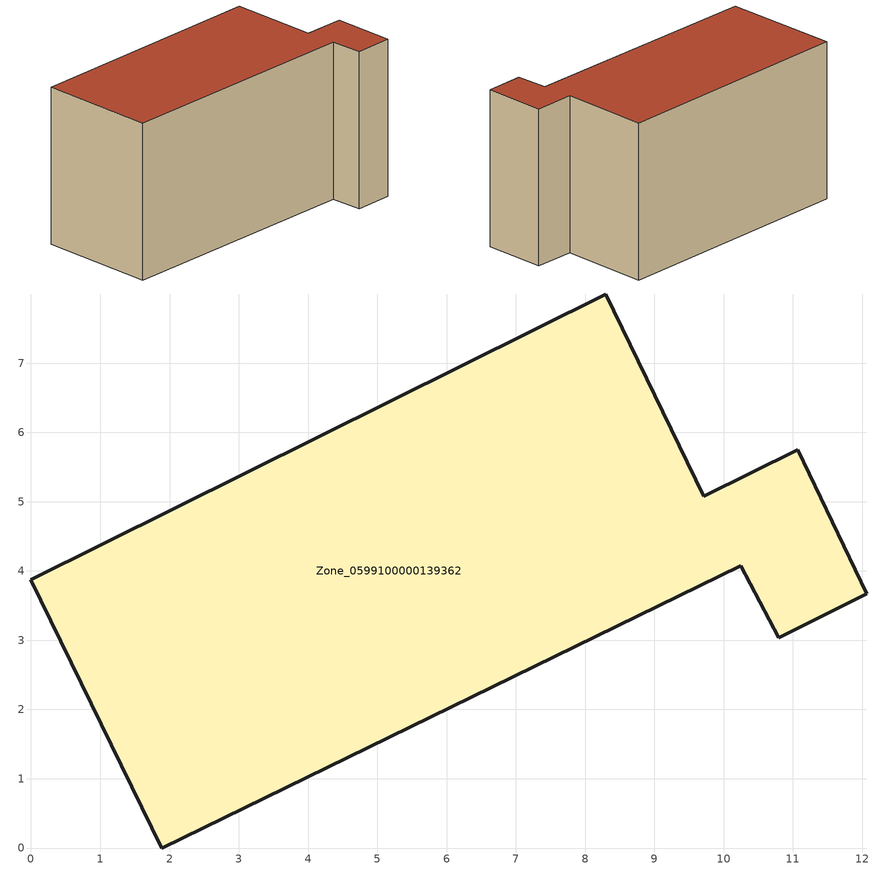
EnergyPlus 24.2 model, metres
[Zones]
Zone_0599100000139362
 floor ground (C_G): 10.24,4.08 1.89,0 0,3.87 8.3,8 9.71,5.08 11.07,5.75 12.06,3.67 10.79,3.04 z0
 wall outside (C_F): 8.3,8 0,3.87 1.89,0 10.24,4.08 10.79,3.04 12.06,3.67 11.07,5.75 9.71,5.08 8.3,8 z0:5.81
 roof outside (C_R): 9.71,5.08 8.3,8 0,3.87 1.89,0 10.24,4.08 10.79,3.04 12.06,3.67 11.07,5.75 z5.81
[BUILDING]
Pand.0599100000139362: North Axis=0; Terrain=City; Loads Convergence Tolerance Value=0.04; Temperature Convergence Tolerance Value=0.4; Solar Distribution=FullExterior; Maximum Number of Warmup Days=25; Minimum Number of Warmup Days=1
[Site:Location]
Rotterdam.The.Hague.AP_ZH_NLD Design_Conditions: Latitude=51.96; Longitude=4.45; Time Zone=1; Elevation=-4.5
[SITE:GROUNDTEMPERATURE:BUILDINGSURFACE]
18, 18, 18, 18, 18, 18, 18, 18, 18, 18, 18, 18
[MATERIAL] Thermal Absorptance=0.9; Solar Absorptance=0.7; Visible Absorptance=0.7
Name | Roughness | Thickness | Conductivity | Density | Specific Heat
G.TI.1946-1964 | MediumSmooth | 0.15 | 1 | 540 | 1210
F.TI.1946-1964 | Rough | 0.3 | 0.857143 | 1920 | 840
R.TI.1946-1964 | MediumRough | 0.2 | 0.277778 | 1500 | 1000
[CONSTRUCTION]
C_G: G.TI.1946-1964
C_F: F.TI.1946-1964
C_R: R.TI.1946-1964
[ZONE]
Zone_0599100000139362: Type=1; Multiplier=1; Ceiling Height=Autocalculate; Volume=Autocalculate; Floor Area=autocalculate; Part of Total Floor Area=Yes
[ZONEINFILTRATION:DESIGNFLOWRATE]
Infil_Zone_0599100000139362: Zone or ZoneList or Space or SpaceList=Zone_0599100000139362; Schedule=AlwaysOn; Design Flow Rate Calculation Method=Flow/Area; Flow Rate per Floor Area=0.003; Constant Term Coefficient=1; Temperature Term Coefficient=0; Velocity Term Coefficient=0; Velocity Squared Term Coefficient=0
[HVACTEMPLATE:ZONE:IDEALLOADSAIRSYSTEM]
Zone_0599100000139362: Maximum Heating Supply Air Temperature=50; Minimum Cooling Supply Air Temperature=13; Maximum Heating Supply Air Humidity Ratio=0.0156; Minimum Cooling Supply Air Humidity Ratio=0.0077; Heating Limit=NoLimit; Cooling Limit=NoLimit; Dehumidification Control Type=ConstantSensibleHeatRatio; Cooling Sensible Heat Ratio=0.7; Dehumidification Setpoint=60; Humidification Control Type=None; Humidification Setpoint=30; Outdoor Air Method=None; Outdoor Air Flow Rate per Person=0.00944; Outdoor Air Flow Rate per Zone Floor Area=0; Outdoor Air Flow Rate per Zone=0; Demand Controlled Ventilation Type=None; Outdoor Air Economizer Type=NoEconomizer; Heat Recovery Type=None; Sensible Heat Recovery Effectiveness=0.7; Latent Heat Recovery Effectiveness=0.65
[ZONECONTROL:THERMOSTAT]
ThermostatControl_Zone_0599100000139362: Zone or ZoneList=Zone_0599100000139362; Control Type Schedule=DualSetpointControlType; Control 1=Thermostat_Zone_0599100000139362; Temperature Difference Between Cutout And Setpoint=0
[THERMOSTATSETPOINT:DUALSETPOINT]
Thermostat_Zone_0599100000139362: Heating Setpoint Temperature Schedule=HeatingSetpoint_Zone_0599100000139362; Cooling Setpoint Temperature Schedule=CoolingSetpoint_Zone_0599100000139362
[SCHEDULE:COMPACT]
HeatingSetpoint_Zone_0599100000139362: Through: 12/31, For: AllDays, Until: 24:00, 21
CoolingSetpoint_Zone_0599100000139362: Through: 12/31, For: AllDays, Until: 24:00, 24
DualSetpointControlType: Through: 12/31, For: AllDays, Until: 24:00, 4
AlwaysOn: Through: 12/31, For: AllDays, Until: 24:00, 1
